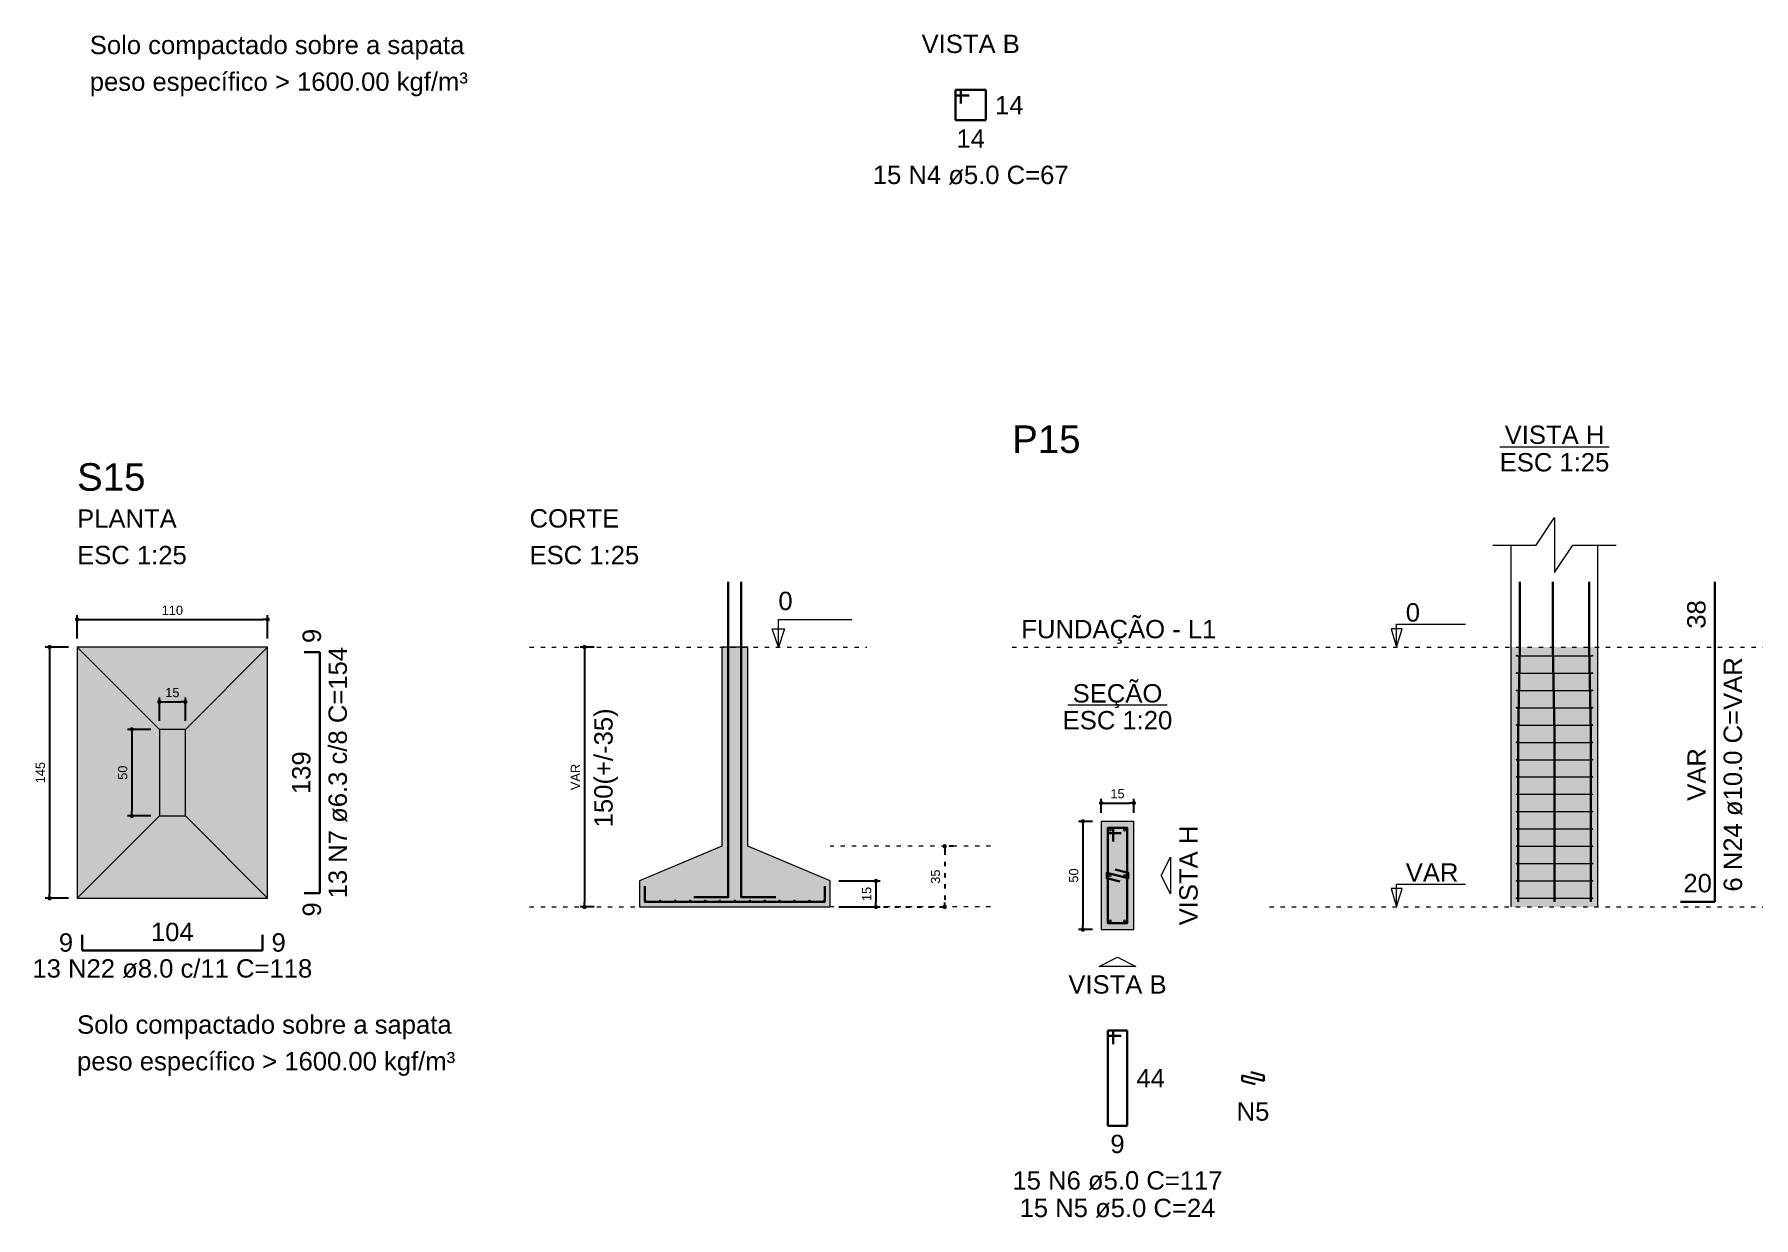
# Model space of a CAD drawing. Header units: millimetres. Extents: x 180 to 11148, y -1598 to 1045.
# Drawn here: x 547.72 to 587.43, y 3.31 to 30.63 of the extents above; entities that cross this region are included whole.
import ezdxf

# ---------------------------------------------------------------- set-up
doc = ezdxf.new("R2010")
doc.units = ezdxf.units.MM
doc.header["$MEASUREMENT"] = 0
doc.linetypes.add('DOT2', pattern=[3.175, 0, -3.175])
for name, color, linetype, lineweight in [('Descrição da armadura', 7, 'Continuous', 5), ('DT-Armadura', 2, 'Continuous', 30), ('DT-Barras na forma', 2, 'Continuous', 30), ('DT-Barras no corte', 5, 'Continuous', 5), ('DT-Barras rebatidas', 2, 'Continuous', 30), ('DT-Cotas', 9, 'Continuous', 5), ('DT-Estribos na forma', 5, 'Continuous', 5), ('DT-Forma', 5, 'Continuous', 5), ('DT-Hachura sapatas em corte', 43, 'Continuous', 5), ('DT-Hachura sapatas em planta', 43, 'Continuous', 5), ('DT-Hachura seção pilares', 252, 'Continuous', 5), ('DT-Hachura vista pilares', 252, 'Continuous', 5), ('DT-Pontilhado', 9, 'DOT2', 5), ('DT-Textos', 7, 'Continuous', 5), ('DT-Título', 3, 'Continuous', 20), ('Textos armaduras', 7, 'Continuous', 5)]:
    doc.layers.add(name, color=color, linetype=linetype, lineweight=lineweight)
doc.styles.add('Arial', font='arial.ttf')
doc.dimstyles.new('UM_20.000000', dxfattribs={"dimtxt": 0.18, "dimasz": 0.1, "dimexe": 0.1, "dimexo": 0.2, "dimgap": 0, "dimtad": 1, "dimtih": 1, "dimtoh": 1, "dimdec": 1, "dimlfac": 20, "dimzin": 0, "dimdsep": 46, "dimtxsty": 'Standard', "dimcen": 0.09, "dimdle": 0.1, "dimadec": 1, "dimazin": 2, "dimtfac": 1, "dimtdec": 4, "dimtofl": 0, "dimtmove": 0, "dimatfit": 3, "dimfxl": 1, "dimtolj": 1, "dimarcsym": 0})
doc.dimstyles.new('UM_25.000000', dxfattribs={"dimtxt": 0.18, "dimasz": 0.1, "dimexe": 0.1, "dimexo": 0.2, "dimgap": 0, "dimtad": 1, "dimtih": 1, "dimtoh": 1, "dimdec": 1, "dimlfac": 25, "dimzin": 0, "dimdsep": 46, "dimtxsty": 'Standard', "dimcen": 0.09, "dimdle": 0.1, "dimadec": 1, "dimazin": 2, "dimtfac": 1, "dimtdec": 4, "dimtofl": 0, "dimtmove": 0, "dimatfit": 3, "dimfxl": 1, "dimtolj": 1, "dimarcsym": 0})

# ---------------------------------------------------------------- blocks, each defined once
blk = doc.blocks.new('_Dot')
at = {"color": 0, "linetype": 'ByBlock', "lineweight": -2}
blk.add_line((-0.5, 0), (-1, 0), dxfattribs=at)
at = {"color": 0, "linetype": 'ByBlock', "const_width": 0.5}
blk.add_lwpolyline([(-0.25, 0, 1), (0.25, 0, 1)], format="xyb", close=True, dxfattribs=at)
blk = doc.blocks.new('*D146')
at = {"layer": 'Defpoints', "color": 0, "transparency": 16777216}
for p in [(548.708, 16.486), (548.072, 10.686), (548.708, 10.686)]:
    blk.add_point(p, dxfattribs=at)
at = {"layer": 'DT-Cotas', "color": 0, "lineweight": -2, "transparency": 16777216}
for p, q in [((548.508, 16.486), (547.972, 16.486)), ((548.072, 16.386), (548.072, 10.786)), ((548.508, 10.686), (547.972, 10.686))]:
    blk.add_line(p, q, dxfattribs=at)
at = {"layer": 'DT-Cotas', "color": 0, "lineweight": -2, "transparency": 16777216, "xscale": 0.1000000014901161, "yscale": 0.1000000014901161, "zscale": 0.1000000014901161}
for p, rotation in [((548.072, 16.486), 90), ((548.072, 10.686), 270)]:
    blk.add_blockref('_Dot', p, dxfattribs=dict(at, rotation=rotation))
at = {"layer": 'DT-Cotas', "transparency": 16777216, "insert": (547.861, 13.586), "char_height": 0.2118, "attachment_point": 5, "rotation": 90, "style": 'Arial'}
blk.add_mtext('\\A1;145', dxfattribs=at)
blk = doc.blocks.new('*D147')
at = {"layer": 'Defpoints', "color": 0, "transparency": 16777216}
for p in [(553.108, 17.122), (548.708, 16.486), (553.108, 16.486)]:
    blk.add_point(p, dxfattribs=at)
at = {"layer": 'DT-Cotas', "color": 0, "lineweight": -2, "transparency": 16777216}
for p, q in [((548.708, 16.686), (548.708, 17.222)), ((548.808, 17.122), (553.008, 17.122)), ((553.108, 16.686), (553.108, 17.222))]:
    blk.add_line(p, q, dxfattribs=at)
at = {"layer": 'DT-Cotas', "color": 0, "lineweight": -2, "transparency": 16777216, "xscale": 0.1000000014901161, "yscale": 0.1000000014901161, "zscale": 0.1000000014901161, "rotation": 180}
blk.add_blockref('_Dot', (548.708, 17.122), dxfattribs=at)
at = {"layer": 'DT-Cotas', "color": 0, "lineweight": -2, "transparency": 16777216, "xscale": 0.1000000014901161, "yscale": 0.1000000014901161, "zscale": 0.1000000014901161}
blk.add_blockref('_Dot', (553.108, 17.122), dxfattribs=at)
at = {"layer": 'DT-Cotas', "transparency": 16777216, "insert": (550.908, 17.334), "char_height": 0.2118, "attachment_point": 5, "rotation": 0.0057, "style": 'Arial'}
blk.add_mtext('\\A1;110', dxfattribs=at)
blk = doc.blocks.new('*D148')
at = {"layer": 'Defpoints', "color": 0, "transparency": 16777216}
for p in [(550.608, 14.586), (549.972, 12.586), (550.608, 12.586)]:
    blk.add_point(p, dxfattribs=at)
at = {"layer": 'DT-Cotas', "color": 0, "lineweight": -2, "transparency": 16777216}
for p, q in [((550.408, 14.586), (549.872, 14.586)), ((549.972, 14.486), (549.972, 12.686)), ((550.408, 12.586), (549.872, 12.586))]:
    blk.add_line(p, q, dxfattribs=at)
at = {"layer": 'DT-Cotas', "color": 0, "lineweight": -2, "transparency": 16777216, "xscale": 0.1000000014901161, "yscale": 0.1000000014901161, "zscale": 0.1000000014901161}
for p, rotation in [((549.972, 14.586), 90), ((549.972, 12.586), 270)]:
    blk.add_blockref('_Dot', p, dxfattribs=dict(at, rotation=rotation))
at = {"layer": 'DT-Cotas', "transparency": 16777216, "insert": (549.761, 13.586), "char_height": 0.2118, "attachment_point": 5, "rotation": 90, "style": 'Arial'}
blk.add_mtext('\\A1;50', dxfattribs=at)
blk = doc.blocks.new('*D156')
at = {"layer": 'Defpoints', "color": 0, "transparency": 16777216}
for p in [(551.208, 15.222), (550.608, 14.586), (551.208, 14.586)]:
    blk.add_point(p, dxfattribs=at)
at = {"layer": 'DT-Cotas', "color": 0, "lineweight": -2, "transparency": 16777216}
for p, q in [((550.608, 14.786), (550.608, 15.322)), ((550.708, 15.222), (551.108, 15.222)), ((551.208, 14.786), (551.208, 15.322))]:
    blk.add_line(p, q, dxfattribs=at)
at = {"layer": 'DT-Cotas', "color": 0, "lineweight": -2, "transparency": 16777216, "xscale": 0.1000000014901161, "yscale": 0.1000000014901161, "zscale": 0.1000000014901161, "rotation": 180}
blk.add_blockref('_Dot', (550.608, 15.222), dxfattribs=at)
at = {"layer": 'DT-Cotas', "color": 0, "lineweight": -2, "transparency": 16777216, "xscale": 0.1000000014901161, "yscale": 0.1000000014901161, "zscale": 0.1000000014901161}
blk.add_blockref('_Dot', (551.208, 15.222), dxfattribs=at)
at = {"layer": 'DT-Cotas', "transparency": 16777216, "insert": (550.908, 15.434), "char_height": 0.2118, "attachment_point": 5, "rotation": 0.0057, "style": 'Arial'}
blk.add_mtext('\\A1;15', dxfattribs=at)
blk = doc.blocks.new('*D157')
at = {"layer": 'Defpoints', "color": 0, "transparency": 16777216}
for p in [(560.853, 16.486), (560.429, 10.486), (560.853, 10.486)]:
    blk.add_point(p, dxfattribs=at)
at = {"layer": 'DT-Cotas', "color": 0, "lineweight": -2, "transparency": 16777216}
for p, q in [((560.653, 16.486), (560.329, 16.486)), ((560.429, 16.386), (560.429, 10.586)), ((560.653, 10.486), (560.329, 10.486))]:
    blk.add_line(p, q, dxfattribs=at)
at = {"layer": 'DT-Cotas', "color": 0, "lineweight": -2, "transparency": 16777216, "xscale": 0.1000000014901161, "yscale": 0.1000000014901161, "zscale": 0.1000000014901161}
for p, rotation in [((560.429, 16.486), 90), ((560.429, 10.486), 270)]:
    blk.add_blockref('_Dot', p, dxfattribs=dict(at, rotation=rotation))
at = {"layer": 'DT-Cotas', "transparency": 16777216, "insert": (560.217, 13.486), "char_height": 0.2118, "attachment_point": 5, "rotation": 90, "style": 'Arial'}
blk.add_mtext('\\A1;VAR', dxfattribs=at)
blk = doc.blocks.new('*D158')
at = {"layer": 'Defpoints', "color": 0, "transparency": 16777216}
for p in [(566.1, 11.086), (566.1, 10.486), (567.159, 10.486)]:
    blk.add_point(p, dxfattribs=at)
at = {"layer": 'DT-Cotas', "color": 0, "lineweight": -2, "transparency": 16777216}
for p, q in [((566.3, 11.086), (567.259, 11.086)), ((567.159, 10.986), (567.159, 10.586)), ((566.3, 10.486), (567.259, 10.486))]:
    blk.add_line(p, q, dxfattribs=at)
at = {"layer": 'DT-Cotas', "color": 0, "lineweight": -2, "transparency": 16777216, "xscale": 0.1000000014901161, "yscale": 0.1000000014901161, "zscale": 0.1000000014901161}
for p, rotation in [((567.159, 11.086), 90), ((567.159, 10.486), 270)]:
    blk.add_blockref('_Dot', p, dxfattribs=dict(at, rotation=rotation))
at = {"layer": 'DT-Cotas', "transparency": 16777216, "insert": (566.947, 10.786), "char_height": 0.2118, "attachment_point": 5, "rotation": 90, "style": 'Arial'}
blk.add_mtext('\\A1;15', dxfattribs=at)
blk = doc.blocks.new('*D159')
at = {"layer": 'Defpoints', "color": 0, "ltscale": 0.05, "transparency": 16777216}
for p in [(568.747, 11.886), (566.1, 10.486), (568.747, 10.486)]:
    blk.add_point(p, dxfattribs=at)
at = {"layer": 'DT-Pontilhado', "color": 0, "lineweight": -2, "ltscale": 0.05, "transparency": 16777216}
for p, q in [((568.747, 11.786), (568.747, 10.586)), ((568.947, 11.886), (568.847, 11.886)), ((566.3, 10.486), (568.847, 10.486))]:
    blk.add_line(p, q, dxfattribs=at)
at = {"layer": 'DT-Pontilhado', "color": 0, "lineweight": -2, "ltscale": 0.05, "transparency": 16777216, "xscale": 0.1000000014901161, "yscale": 0.1000000014901161, "zscale": 0.1000000014901161}
for p, rotation in [((568.747, 11.886), 90), ((568.747, 10.486), 270)]:
    blk.add_blockref('_Dot', p, dxfattribs=dict(at, rotation=rotation))
at = {"layer": 'DT-Pontilhado', "ltscale": 0.05, "transparency": 16777216, "insert": (568.536, 11.186), "char_height": 0.2118, "attachment_point": 5, "rotation": 90, "style": 'Arial'}
blk.add_mtext('\\A1;35', dxfattribs=at)
blk = doc.blocks.new('*D160')
at = {"layer": 'Defpoints', "color": 0, "transparency": 16777216}
for p in [(572.364, 12.462), (571.94, 9.962), (572.364, 9.962)]:
    blk.add_point(p, dxfattribs=at)
at = {"layer": 'DT-Cotas', "color": 0, "lineweight": -2, "transparency": 16777216}
for p, q in [((572.164, 12.462), (571.84, 12.462)), ((571.94, 12.362), (571.94, 10.062)), ((572.164, 9.962), (571.84, 9.962))]:
    blk.add_line(p, q, dxfattribs=at)
at = {"layer": 'DT-Cotas', "color": 0, "lineweight": -2, "transparency": 16777216, "xscale": 0.1000000014901161, "yscale": 0.1000000014901161, "zscale": 0.1000000014901161}
for p, rotation in [((571.94, 12.462), 90), ((571.94, 9.962), 270)]:
    blk.add_blockref('_Dot', p, dxfattribs=dict(at, rotation=rotation))
at = {"layer": 'DT-Cotas', "transparency": 16777216, "insert": (571.728, 11.212), "char_height": 0.2118, "attachment_point": 5, "rotation": 90, "style": 'Arial'}
blk.add_mtext('\\A1;50', dxfattribs=at)
blk = doc.blocks.new('*D161')
at = {"layer": 'Defpoints', "color": 0, "transparency": 16777216}
for p in [(573.114, 12.886), (572.364, 12.462), (573.114, 12.462)]:
    blk.add_point(p, dxfattribs=at)
at = {"layer": 'DT-Cotas', "color": 0, "lineweight": -2, "transparency": 16777216}
for p, q in [((572.364, 12.662), (572.364, 12.986)), ((572.464, 12.886), (573.014, 12.886)), ((573.114, 12.662), (573.114, 12.986))]:
    blk.add_line(p, q, dxfattribs=at)
at = {"layer": 'DT-Cotas', "color": 0, "lineweight": -2, "transparency": 16777216, "xscale": 0.1000000014901161, "yscale": 0.1000000014901161, "zscale": 0.1000000014901161, "rotation": 180}
blk.add_blockref('_Dot', (572.364, 12.886), dxfattribs=at)
at = {"layer": 'DT-Cotas', "color": 0, "lineweight": -2, "transparency": 16777216, "xscale": 0.1000000014901161, "yscale": 0.1000000014901161, "zscale": 0.1000000014901161}
blk.add_blockref('_Dot', (573.114, 12.886), dxfattribs=at)
at = {"layer": 'DT-Cotas', "transparency": 16777216, "insert": (572.739, 13.098), "char_height": 0.2118, "attachment_point": 5, "rotation": 0.0057, "style": 'Arial'}
blk.add_mtext('\\A1;15', dxfattribs=at)

msp = doc.modelspace()

# ---------------------------------------------------------------- hatches: boundary and pattern name
at = {"layer": 'DT-Hachura sapatas em corte', "linetype": 'Continuous'}
msp.add_hatch(color=256, dxfattribs=at).paths.add_polyline_path([(563.5999, 11.8863), (563.5999, 11.8863), (561.6999, 11.0863), (561.6999, 10.4863), (566.0999, 10.4863), (566.0999, 11.0863), (564.1999, 11.8863), (564.1999, 11.8863), (564.1999, 16.4863), (563.5999, 16.4863), (563.5999, 11.8863)])
at = {"layer": 'DT-Hachura sapatas em planta', "linetype": 'Continuous'}
msp.add_hatch(color=256, dxfattribs=at).paths.add_polyline_path([(548.7078, 10.6863), (553.1078, 10.6863), (553.1078, 16.4863), (548.7078, 16.4863), (548.7078, 10.6863)])
at = {"layer": 'DT-Hachura seção pilares', "linetype": 'Continuous'}
msp.add_hatch(color=256, dxfattribs=at).paths.add_polyline_path([(572.3637, 9.9621), (572.3637, 9.9621), (573.1137, 9.9621), (573.1137, 12.4621), (572.3637, 12.4621), (572.3637, 9.9621)])
at = {"layer": 'DT-Hachura vista pilares', "linetype": 'Continuous'}
msp.add_hatch(color=256, dxfattribs=at).paths.add_polyline_path([(581.8332, 10.4863), (581.8332, 16.4863), (583.8332, 16.4863), (583.8332, 10.4863), (581.8332, 10.4863)])

# ---------------------------------------------------------------- linework, layer by layer
at = {"layer": 'DT-Armadura'}
for p, q in [((554.315, 16.3663), (553.955, 16.3663)), ((554.315, 10.8063), (554.315, 16.3663)), ((553.955, 10.8063), (554.315, 10.8063)), ((548.8278, 9.8391), (548.8278, 9.4791)), ((552.9878, 9.4791), (552.9878, 9.8391)), ((548.8278, 9.4791), (552.9878, 9.4791))]:
    msp.add_line(p, q, dxfattribs=at)
for points in [[(563.7499, 17.9931), (563.7499, 10.7113), (562.9499, 10.7113)], [(564.0499, 17.9931), (564.0499, 10.7113), (564.8499, 10.7113)], [(561.8199, 10.9663), (561.8199, 10.6063), (565.9799, 10.6063), (565.9799, 10.9663)]]:
    msp.add_lwpolyline(points, dxfattribs=at)
at = {"layer": 'DT-Barras na forma'}
for points in [[(581.9932, 10.6063), (581.9932, 14.4863), (582.0332, 16.4863), (582.0332, 17.9931)], [(582.8332, 10.6063), (582.8332, 14.4863), (582.7932, 16.4863), (582.7932, 17.9931)], [(583.6732, 10.6063), (583.6732, 14.4863), (583.6332, 16.4863), (583.6332, 17.9931)], [(572.6387, 11.9996), (572.6387, 12.3121), (572.5137, 12.3121), (572.5137, 10.1121), (572.9637, 10.1121), (572.9637, 12.3121), (572.5137, 12.3121), (572.5137, 12.1871), (572.8262, 12.1871)], [(572.6856, 11.3504), (572.9887, 11.2746), (572.9887, 11.1496), (572.4887, 11.2746), (572.4887, 11.1496), (572.7919, 11.0738)]]:
    msp.add_lwpolyline(points, dxfattribs=at)
at = {"layer": 'DT-Barras no corte'}
for centre, radius in [((572.5637, 12.2621), 0.025), ((572.9137, 12.2621), 0.025), ((572.5637, 11.2121), 0.025), ((572.9137, 11.2121), 0.025), ((561.8325, 10.6329), 0.0126), ((562.177, 10.6329), 0.0126), ((562.5216, 10.6329), 0.0126), ((562.8662, 10.6329), 0.0126), ((563.2107, 10.6329), 0.0126), ((563.5553, 10.6329), 0.0126), ((563.8999, 10.6329), 0.0126), ((564.2444, 10.6329), 0.0126), ((564.589, 10.6329), 0.0126), ((564.9336, 10.6329), 0.0126), ((565.2781, 10.6329), 0.0126), ((565.6227, 10.6329), 0.0126), ((565.9673, 10.6329), 0.0126), ((572.5637, 10.1621), 0.025), ((572.9137, 10.1621), 0.025)]:
    msp.add_circle(centre, radius, dxfattribs=at)
at = {"layer": 'DT-Barras rebatidas'}
for p, q in [((569.1232, 29.3473), (568.9982, 29.3473)), ((568.9982, 29.3473), (568.9982, 28.6473)), ((569.6982, 29.3473), (568.9982, 29.3473)), ((568.9982, 29.3473), (568.9982, 29.2223)), ((568.9982, 29.2223), (569.3107, 29.2223)), ((569.1232, 29.0348), (569.1232, 29.3473)), ((569.6982, 28.6473), (569.6982, 29.3473)), ((568.9982, 28.6473), (569.6982, 28.6473)), ((586.5394, 16.4863), (586.5394, 17.9931)), ((586.5394, 10.6063), (586.5394, 16.4863)), ((585.7394, 10.6063), (586.5394, 10.6063)), ((572.6387, 7.6323), (572.5137, 7.6323)), ((572.5137, 7.6323), (572.5137, 5.4323)), ((572.9637, 7.6323), (572.5137, 7.6323)), ((572.5137, 7.6323), (572.5137, 7.5073)), ((572.6387, 7.3198), (572.6387, 7.6323)), ((572.9637, 5.4323), (572.9637, 7.6323)), ((572.5137, 7.5073), (572.8262, 7.5073)), ((576.118, 6.4698), (575.618, 6.5948)), ((575.618, 6.5948), (575.618, 6.4698)), ((575.618, 6.4698), (575.9211, 6.394)), ((575.8148, 6.6706), (576.118, 6.5948)), ((576.118, 6.5948), (576.118, 6.4698)), ((572.5137, 5.4323), (572.9637, 5.4323))]:
    msp.add_line(p, q, dxfattribs=at)
at = {"layer": 'DT-Cotas'}
msp.add_lwpolyline([(581.4096, 18.8403), (582.4096, 18.8403), (582.8332, 19.4757), (582.8332, 18.2049), (583.2568, 18.8403), (584.2568, 18.8403)], dxfattribs=at)
at = {"layer": 'DT-Estribos na forma'}
for p, q in [((581.9632, 16.2863), (583.7032, 16.2863)), ((581.9632, 15.8863), (583.7032, 15.8863)), ((581.9632, 15.4863), (583.7032, 15.4863)), ((581.9632, 15.0863), (583.7032, 15.0863)), ((581.9632, 14.6863), (583.7032, 14.6863)), ((581.9632, 14.2863), (583.7032, 14.2863)), ((581.9632, 13.8863), (583.7032, 13.8863)), ((581.9632, 13.4863), (583.7032, 13.4863)), ((581.9632, 13.0863), (583.7032, 13.0863)), ((581.9632, 12.6863), (583.7032, 12.6863)), ((581.9632, 12.2863), (583.7032, 12.2863)), ((581.9632, 11.8863), (583.7032, 11.8863)), ((581.9632, 11.4863), (583.7032, 11.4863)), ((581.9632, 11.0863), (583.7032, 11.0863)), ((581.9632, 10.6863), (583.7032, 10.6863))]:
    msp.add_line(p, q, dxfattribs=at)
for centre in [(581.9632, 16.2863), (583.7032, 16.2863), (581.9632, 15.8863), (583.7032, 15.8863), (581.9632, 15.4863), (583.7032, 15.4863), (581.9632, 15.0863), (583.7032, 15.0863), (581.9632, 14.6863), (583.7032, 14.6863), (581.9632, 14.2863), (583.7032, 14.2863), (581.9632, 13.8863), (583.7032, 13.8863), (581.9632, 13.4863), (583.7032, 13.4863), (581.9632, 13.0863), (583.7032, 13.0863), (581.9632, 12.6863), (583.7032, 12.6863), (581.9632, 12.2863), (583.7032, 12.2863), (581.9632, 11.8863), (583.7032, 11.8863), (581.9632, 11.4863), (583.7032, 11.4863), (581.9632, 11.0863), (583.7032, 11.0863), (581.9632, 10.6863), (583.7032, 10.6863)]:
    msp.add_circle(centre, 0.01, dxfattribs=at)
at = {"layer": 'DT-Forma'}
for p, q in [((581.8332, 16.4863), (581.8332, 18.8403)), ((583.8332, 16.4863), (583.8332, 18.8403)), ((548.7078, 16.4863), (550.6078, 14.5863)), ((553.1078, 16.4863), (551.2078, 14.5863)), ((581.8332, 10.4863), (581.8332, 16.4863)), ((583.8332, 10.4863), (583.8332, 16.4863)), ((548.7078, 10.6863), (550.6078, 12.5863)), ((548.7078, 10.6863), (550.6078, 12.5863)), ((553.1078, 10.6863), (551.2078, 12.5863))]:
    msp.add_line(p, q, dxfattribs=at)
for points in [[(548.7078, 10.6863), (553.1078, 10.6863), (553.1078, 16.4863), (548.7078, 16.4863), (548.7078, 10.6863)], [(563.5999, 11.8863), (563.5999, 11.8863), (561.6999, 11.0863), (561.6999, 10.4863), (566.0999, 10.4863), (566.0999, 11.0863), (564.1999, 11.8863), (564.1999, 11.8863), (564.1999, 16.4863), (563.5999, 16.4863), (563.5999, 11.8863)], [(550.6078, 12.5863), (551.2078, 12.5863), (551.2078, 14.5863), (550.6078, 14.5863), (550.6078, 12.5863)], [(572.3637, 9.9621), (573.1137, 9.9621), (573.1137, 12.4621), (572.3637, 12.4621), (572.3637, 9.9621)]]:
    msp.add_lwpolyline(points, close=True, dxfattribs=at)
at = {"layer": 'DT-Pontilhado', "ltscale": 0.05}
for p, q in [((559.1583, 16.4863), (566.9471, 16.4863)), ((570.3064, 16.4863), (592.2226, 16.4863)), ((569.8064, 11.8863), (566.0999, 11.8863)), ((559.1583, 10.4863), (561.6999, 10.4863)), ((569.8064, 10.4863), (566.0999, 10.4863)), ((576.2472, 10.4863), (592.2226, 10.4863))]:
    msp.add_line(p, q, dxfattribs=at)
at = {"layer": 'DT-Textos'}
for p, q in [((581.5734, 21.1065), (584.0929, 21.1065)), ((571.5943, 15.152), (573.8832, 15.152))]:
    msp.add_line(p, q, dxfattribs=at)
for points in [[(564.9059, 16.4863), (564.9059, 17.1217), (566.6003, 17.1217)], [(579.1857, 16.4863), (579.3127, 16.9099), (579.0586, 16.9099), (579.1857, 16.4863), (579.1857, 17.0158), (580.7742, 17.0158)], [(579.1857, 10.4863), (579.3127, 10.9099), (579.0586, 10.9099), (579.1857, 10.4863), (579.1857, 11.0158), (580.7742, 11.0158)]]:
    msp.add_lwpolyline(points, dxfattribs=at)
for points in [[(565.0471, 16.9099), (564.9059, 16.4863), (564.7647, 16.9099), (565.0471, 16.9099)], [(573.9609, 11.2121), (573.9609, 10.7885), (573.7491, 11.2121), (573.9609, 11.6357), (573.9609, 11.2121)], [(572.7387, 9.1149), (572.3151, 9.1149), (572.7387, 9.3267), (573.1623, 9.1149), (572.7387, 9.1149)]]:
    msp.add_lwpolyline(points, close=True, dxfattribs=at)

# ---------------------------------------------------------------- texts
at = {"layer": 'Descrição da armadura', "linetype": 'Continuous', "char_height": 0.4236, "attachment_point": 8, "line_spacing_factor": 0.798, "style": 'Arial'}
for s, insert, width in [('15 N4 ø5.0 C=67', (569.3482, 27.1647), 9.069495), ('13 N22 ø8.0 c/11 C=118', (550.9078, 8.8437), 12.961719), ('N5', (575.868, 5.5468), 1.516797), ('15 N6 ø5.0 C=117', (572.7387, 3.9497), 9.7294), ('15 N5 ø5.0 C=24', (572.7387, 3.3143), 8.446648)]:
    msp.add_mtext(s, dxfattribs=dict(at, insert=insert, width=width))
at = {"layer": 'Descrição da armadura', "linetype": 'Continuous', "char_height": 0.4236, "attachment_point": 8, "rotation": 90, "line_spacing_factor": 0.798, "style": 'Arial'}
for s, insert, width in [('13 N7 ø6.3 c/8 C=154', (554.9504, 13.5863), 11.641908), ('6 N24 ø10.0 C=VAR', (587.1748, 13.5463), 10.849327)]:
    msp.add_mtext(s, dxfattribs=dict(at, insert=insert, width=width))
at = {"layer": 'DT-Cotas', "insert": (561.2047, 13.6977), "char_height": 0.4236, "width": 5.129285, "attachment_point": 8, "rotation": 90, "line_spacing_factor": 0.798, "style": 'Arial'}
msp.add_mtext('150(+/-35)', dxfattribs=at)
at = {"layer": 'DT-Textos', "char_height": 0.4236, "attachment_point": 7, "line_spacing_factor": 0.798, "style": 'Arial'}
for s, insert, width in [('Solo compactado sobre a sapata', (549.0007, 30.0477), 16.156763), ('peso específico > 1600.00 kgf/m³', (549.0007, 29.2007), 16.309465), ('PLANTA', (548.7078, 19.2397), 4.298866), ('CORTE', (559.1583, 19.2397), 3.867738), ('ESC 1:25', (548.7078, 18.3925), 4.729993), ('ESC 1:25', (559.1583, 18.3925), 4.729993), ('0', (564.9059, 17.3335), 0.614586), ('0', (579.3975, 17.0688), 0.614586), ('VAR', (579.3975, 11.0688), 2.272188), ('Solo compactado sobre a sapata', (548.7077, 7.4327), 16.156763), ('peso específico > 1600.00 kgf/m³', (548.7077, 6.5857), 16.309465)]:
    msp.add_mtext(s, dxfattribs=dict(at, insert=insert, width=width))
at = {"layer": 'DT-Textos', "linetype": 'Continuous', "char_height": 0.4236, "line_spacing_factor": 0.798, "style": 'Arial'}
for s, insert, width, attachment_point in [('VISTA B', (569.3482, 30.1945), 4.237353, 8), ('VISTA H', (582.8332, 21.1701), 4.298326, 8), ('ESC 1:25', (582.8332, 20.5347), 4.729993, 8), ('FUNDAÇÃO - L1', (570.5177, 16.5587), 8.412114, 7), ('SEÇÃO', (572.7387, 15.0757), 3.868817, 8), ('ESC 1:20', (572.7387, 14.5801), 4.729993, 8), ('VISTA B', (572.7387, 8.4795), 4.237353, 8)]:
    msp.add_mtext(s, dxfattribs=dict(at, insert=insert, width=width, attachment_point=attachment_point))
at = {"layer": 'DT-Textos', "linetype": 'Continuous', "insert": (574.5963, 11.2121), "char_height": 0.4236, "width": 4.298326, "attachment_point": 8, "rotation": 90, "line_spacing_factor": 0.798, "style": 'Arial'}
msp.add_mtext('VISTA H', dxfattribs=at)
at = {"layer": 'DT-Título', "linetype": 'Continuous', "insert": (570.3064, 20.9583), "char_height": 0.6354, "width": 3.277073, "attachment_point": 7, "line_spacing_factor": 0.798, "style": 'Arial'}
msp.add_mtext('P15', dxfattribs=at)
at = {"layer": 'DT-Título', "insert": (548.7078, 20.0869), "char_height": 0.6354, "width": 3.277073, "attachment_point": 7, "line_spacing_factor": 0.798, "style": 'Arial'}
msp.add_mtext('S15', dxfattribs=at)
at = {"layer": 'Textos armaduras', "linetype": 'Continuous', "char_height": 0.4236, "attachment_point": 7, "line_spacing_factor": 0.798, "style": 'Arial'}
for s, insert, width in [('14', (569.91, 28.7855), 1.31981), ('14', (569.0182, 28.0119), 1.31981), ('20', (585.8094, 10.8181), 1.31981), ('104', (550.4129, 9.6909), 1.979715), ('9', (548.2861, 9.4473), 0.659905), ('9', (553.1996, 9.4473), 0.659905), ('44', (573.1755, 6.3205), 1.31981), ('9', (572.5738, 4.7969), 0.659905)]:
    msp.add_mtext(s, dxfattribs=dict(at, insert=insert, width=width))
at = {"layer": 'Textos armaduras', "linetype": 'Continuous', "char_height": 0.4236, "attachment_point": 7, "rotation": 90, "line_spacing_factor": 0.798, "style": 'Arial'}
for s, insert, width in [('38', (586.3276, 16.9097), 1.31981), ('9', (554.3468, 16.5781), 0.659905), ('139', (554.1032, 13.0914), 1.979715), ('VAR', (586.3276, 12.9364), 2.439737), ('9', (554.3468, 10.2646), 0.659905)]:
    msp.add_mtext(s, dxfattribs=dict(at, insert=insert, width=width))

# ---------------------------------------------------------------- dimensions: what is measured, and where the dimension line sits
at = {"layer": 'DT-Cotas'}
for base, p1, p2, dimstyle, override, picture, middle in [((553.1078, 17.1217), (548.7078, 16.4863), (553.1078, 16.4863), 'UM_25.000000', {"dimtxt": 0.2118, "dimasz": 0.1, "dimexe": 0.1, "dimexo": 0.2, "dimtad": 1, "dimtih": 0, "dimtoh": 0, "dimdec": 1, "dimlfac": 25, "dimzin": 8, "dimtxsty": 'Arial', "dimblk": 'Dot', "dimblk1": 'Dot', "dimblk2": 'Dot', "dimsah": 1, "dimdle": 0.1, "dimse1": 0, "dimse2": 0, "dimclrt": 256, "dimadec": 1, "dimazin": 3, "dimtmove": 2, "dimldrblk": 'Dot'}, '*D147', (550.9078, 17.3335)), ((551.2078, 15.2217), (550.6078, 14.5863), (551.2078, 14.5863), 'UM_25.000000', {"dimtxt": 0.2118, "dimasz": 0.1, "dimexe": 0.1, "dimexo": 0.2, "dimtad": 1, "dimtih": 0, "dimtoh": 0, "dimdec": 1, "dimlfac": 25, "dimzin": 8, "dimtxsty": 'Arial', "dimblk": 'Dot', "dimblk1": 'Dot', "dimblk2": 'Dot', "dimsah": 1, "dimdle": 0.1, "dimse1": 0, "dimse2": 0, "dimclrt": 256, "dimadec": 1, "dimazin": 3, "dimtmove": 2, "dimldrblk": 'Dot'}, '*D156', (550.9078, 15.4335)), ((573.1137, 12.8857), (572.3637, 12.4621), (573.1137, 12.4621), 'UM_20.000000', {"dimtxt": 0.2118, "dimasz": 0.1, "dimexe": 0.1, "dimexo": 0.2, "dimtad": 1, "dimtih": 0, "dimtoh": 0, "dimdec": 1, "dimlfac": 20, "dimzin": 8, "dimtxsty": 'Arial', "dimblk": 'Dot', "dimblk1": 'Dot', "dimblk2": 'Dot', "dimsah": 1, "dimdle": 0.1, "dimse1": 0, "dimse2": 0, "dimclrt": 256, "dimadec": 1, "dimazin": 3, "dimtmove": 2, "dimldrblk": 'Dot'}, '*D161', (572.7387, 13.0975))]:
    dim = msp.add_linear_dim(base=base, p1=p1, p2=p2, dimstyle=dimstyle, override=override, dxfattribs=at)
    dim.commit()
    dim.dimension.update_dxf_attribs({"geometry": picture, "text_midpoint": middle, "dimtype": 160, "text_rotation": 0.00573})
for base, p1, p2, dimstyle, override, picture, middle in [((548.0724, 10.6863), (548.7078, 16.4863), (548.7078, 10.6863), 'UM_25.000000', {"dimtxt": 0.2118, "dimasz": 0.1, "dimexe": 0.1, "dimexo": 0.2, "dimtad": 1, "dimtih": 0, "dimtoh": 0, "dimdec": 1, "dimlfac": 25, "dimzin": 8, "dimtxsty": 'Arial', "dimblk": 'Dot', "dimblk1": 'Dot', "dimblk2": 'Dot', "dimsah": 1, "dimdle": 0.1, "dimse1": 0, "dimse2": 0, "dimclrt": 256, "dimadec": 1, "dimazin": 3, "dimtmove": 2, "dimldrblk": 'Dot'}, '*D146', (547.8606, 13.5863)), ((549.9724, 12.5863), (550.6078, 14.5863), (550.6078, 12.5863), 'UM_25.000000', {"dimtxt": 0.2118, "dimasz": 0.1, "dimexe": 0.1, "dimexo": 0.2, "dimtad": 1, "dimtih": 0, "dimtoh": 0, "dimdec": 1, "dimlfac": 25, "dimzin": 8, "dimtxsty": 'Arial', "dimblk": 'Dot', "dimblk1": 'Dot', "dimblk2": 'Dot', "dimsah": 1, "dimdle": 0.1, "dimse1": 0, "dimse2": 0, "dimclrt": 256, "dimadec": 1, "dimazin": 3, "dimtmove": 2, "dimldrblk": 'Dot'}, '*D148', (549.7606, 13.5863)), ((571.9401, 9.9621), (572.3637, 12.4621), (572.3637, 9.9621), 'UM_20.000000', {"dimtxt": 0.2118, "dimasz": 0.1, "dimexe": 0.1, "dimexo": 0.2, "dimtad": 1, "dimtih": 0, "dimtoh": 0, "dimdec": 1, "dimlfac": 20, "dimzin": 8, "dimtxsty": 'Arial', "dimblk": 'Dot', "dimblk1": 'Dot', "dimblk2": 'Dot', "dimsah": 1, "dimdle": 0.1, "dimse1": 0, "dimse2": 0, "dimclrt": 256, "dimadec": 1, "dimazin": 3, "dimtmove": 2, "dimldrblk": 'Dot'}, '*D160', (571.7283, 11.2121)), ((567.1589, 10.4863), (566.0999, 11.0863), (566.0999, 10.4863), 'UM_25.000000', {"dimtxt": 0.2118, "dimasz": 0.1, "dimexe": 0.1, "dimexo": 0.2, "dimtad": 1, "dimtih": 0, "dimtoh": 0, "dimdec": 1, "dimlfac": 25, "dimzin": 8, "dimtxsty": 'Arial', "dimblk": 'Dot', "dimblk1": 'Dot', "dimblk2": 'Dot', "dimsah": 1, "dimdle": 0.1, "dimse1": 0, "dimse2": 0, "dimclrt": 256, "dimadec": 1, "dimazin": 3, "dimtmove": 2, "dimldrblk": 'Dot'}, '*D158', (566.9471, 10.7863))]:
    dim = msp.add_linear_dim(base=base, p1=p1, p2=p2, angle=90, dimstyle=dimstyle, override=override, dxfattribs=at)
    dim.commit()
    dim.dimension.update_dxf_attribs({"geometry": picture, "text_midpoint": middle, "dimtype": 160, "text_rotation": 90})
dim = msp.add_linear_dim(base=(560.4291, 10.4863), p1=(560.8527, 16.4863), p2=(560.8527, 10.4863), angle=90, text='VAR', dimstyle='UM_25.000000', override={"dimtxt": 0.2118, "dimasz": 0.1, "dimexe": 0.1, "dimexo": 0.2, "dimtad": 1, "dimtih": 0, "dimtoh": 0, "dimdec": 1, "dimlfac": 25, "dimzin": 8, "dimtxsty": 'Arial', "dimblk": 'Dot', "dimblk1": 'Dot', "dimblk2": 'Dot', "dimsah": 1, "dimdle": 0.1, "dimse1": 0, "dimse2": 0, "dimclrt": 256, "dimadec": 1, "dimazin": 3, "dimtmove": 2, "dimldrblk": 'Dot'}, dxfattribs=at)
dim.commit()
dim.dimension.update_dxf_attribs({"geometry": '*D157', "text_midpoint": (560.2173, 13.4863), "dimtype": 160, "text_rotation": 90})
at = {"layer": 'DT-Pontilhado', "ltscale": 0.05}
dim = msp.add_linear_dim(base=(568.7474, 10.4863), p1=(568.7474, 11.8863), p2=(566.0999, 10.4863), angle=90, dimstyle='UM_25.000000', override={"dimtxt": 0.2118, "dimasz": 0.1, "dimexe": 0.1, "dimexo": 0.2, "dimtad": 1, "dimtih": 0, "dimtoh": 0, "dimdec": 1, "dimlfac": 25, "dimzin": 8, "dimtxsty": 'Arial', "dimblk": 'Dot', "dimblk1": 'Dot', "dimblk2": 'Dot', "dimsah": 1, "dimdle": 0.1, "dimse1": 0, "dimse2": 0, "dimclrt": 256, "dimadec": 1, "dimazin": 3, "dimtmove": 2, "dimldrblk": 'Dot'}, dxfattribs=at)
dim.commit()
dim.dimension.update_dxf_attribs({"geometry": '*D159', "text_midpoint": (568.5356, 11.1863), "dimtype": 160, "text_rotation": 90})

doc.saveas('drawing.dxf')
